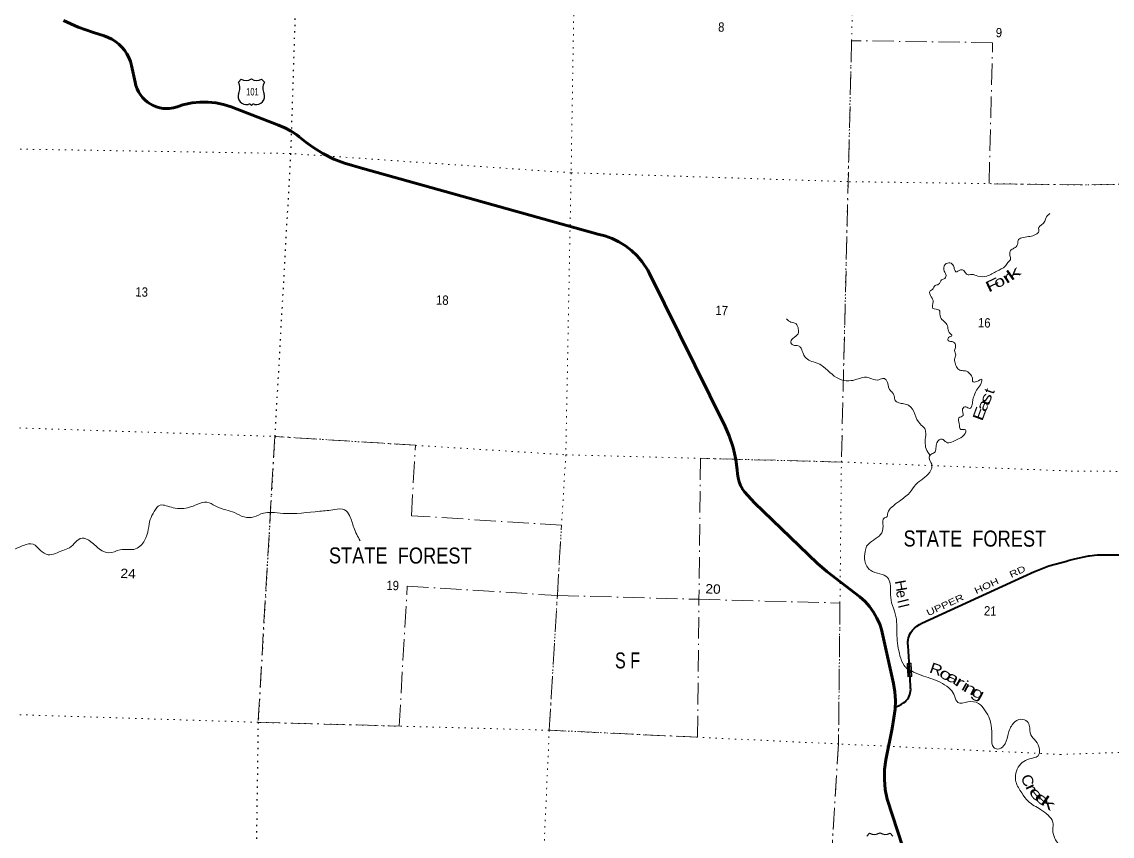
# Model space of a CAD drawing. Header units: feet. Extents: x -932108 to -739700, y 12311 to 202656.
# Drawn here: x -823083 to -802671, y 131685 to 146932 of the extents above; entities that cross this region are included whole.
import ezdxf
from ezdxf.enums import TextEntityAlignment as Align

# ---------------------------------------------------------------- set-up
doc = ezdxf.new("R2010")
doc.units = ezdxf.units.FT
doc.header["$LTSCALE"] = 80
doc.linetypes.add('DOT_DASHED', pattern=[7.7, 5, -1.2, 0.3, -1.2])
doc.linetypes.add('DOTTED', pattern=[1.5, 0.3, -1.2])
for name, color, linetype, lineweight in [('16', 7, 'Continuous', 25), ('20', 7, 'Continuous', 70), ('26', 7, 'Continuous', 40), ('39', 7, 'Continuous', 13), ('44', 7, 'DOT_DASHED', 13), ('6', 7, 'DOTTED', 25), ('61', 7, 'Continuous', 13), ('7', 7, 'DOTTED', 13)]:
    doc.layers.add(name, color=color, linetype=linetype, lineweight=lineweight)
doc.layers.add('27', color=7, linetype='Continuous')
doc.layers.add('41', color=7, linetype='Continuous')

msp = doc.modelspace()

# ---------------------------------------------------------------- linework, layer by layer
at = {"layer": '16'}
for p, q in [((-819028.25, 145799.76), (-818976.94, 145858.52)), ((-818785.18, 145864.49), (-818785.46, 145864.29)), ((-818593.09, 145858.61), (-818541.7, 145799.76)), ((-807263.13, 131684.8), (-807211.82, 131743.56)), ((-807020.06, 131749.53), (-807020.34, 131749.33)), ((-806827.97, 131743.65), (-806776.58, 131684.8))]:
    msp.add_line(p, q, dxfattribs=at)
for centre, radius, start, end in [((-819221.23, 145689.13), 222.05, 332.97043, 29.75871), ((-818885.86, 146016.18), 182.07, 239.97227, 303.45418), ((-818684.08, 146015.68), 181.52, 236.33975, 300.08743), ((-818684.09, 146016.18), 182.07, 236.54582, 236.59441), ((-818348.73, 145689.13), 222.05, 150.24129, 207.02957), ((-818882.04, 145534.23), 151.42, 159.09177, 283.81923), ((-818687.92, 145534.23), 151.42, 256.18077, 20.90823), ((-807120.74, 131901.22), 182.07, 239.97227, 303.45418), ((-806918.96, 131900.72), 181.52, 236.33975, 300.08743), ((-806918.97, 131901.22), 182.07, 236.54582, 236.59441)]:
    msp.add_arc(centre, radius, start, end, dxfattribs=at)
for centre, major_axis, start_param, end_param in [((-818826.7, 145335.41), (-19.56, 51.67), 4.95877769, 6.28318531), ((-818743.25, 145335.41), (19.56, 51.67), 0, 1.32637542)]:
    msp.add_ellipse(centre, major_axis=major_axis, ratio=0.929097, start_param=start_param, end_param=end_param, dxfattribs=at)
at = {"layer": '20'}
for points in [[(-820101.3, 145366.06), (-820172.45, 145339.21), (-820246.01, 145319.95), (-820321.19, 145308.48), (-820372.99, 145307.14), (-820436.87, 145311.55), (-820499.93, 145322.61), (-820561.49, 145340.2), (-820620.88, 145364.13), (-820677.44, 145394.13), (-820730.56, 145429.88), (-820779.64, 145470.99), (-820824.16, 145517.01), (-820863.63, 145567.42), (-820897.61, 145621.69), (-820925.73, 145679.21), (-820947.68, 145739.35), (-820963.23, 145801.46), (-821028.52, 146116.74), (-821049.97, 146192.35), (-821079.21, 146265.31), (-821115.91, 146334.81), (-821159.67, 146400.09), (-821210.02, 146460.44), (-821266.4, 146515.19), (-821328.2, 146563.76), (-821394.73, 146605.59), (-821465.28, 146640.25), (-821539.05, 146667.34), (-821539.5, 146667.47), (-821739.24, 146733.54), (-822027.47, 146829.1), (-822304.13, 146954.26)], [(-805619.83, 128495.8), (-806884.99, 132377.6), (-806919.74, 132559.93), (-806935.24, 132744.9), (-806931.32, 132930.46), (-806908.02, 133114.61), (-806902.48, 133143.94), (-806791.37, 133700.46), (-806757.68, 133900.42), (-806734.26, 134062.11), (-806727.87, 134225.35), (-806738.58, 134388.37), (-806764.58, 134541.85), (-806991.23, 135554.64), (-807023.4, 135652.07), (-807074.78, 135769.24), (-807138.13, 135880.4), (-807212.74, 135984.33), (-807297.82, 136079.88), (-807392.41, 136166.02), (-808010.11, 136641.59), (-808193.83, 136797.34), (-809369.26, 137926.99), (-809552.9, 138130.26), (-809575.38, 138155.93), (-809590.56, 138180.26), (-809594.58, 138186.71), (-809628.76, 138252.72), (-809655.85, 138321.93), (-809675.55, 138393.59), (-809687.66, 138466.93), (-809692.03, 138541.12), (-809692.45, 138544.67), (-809716.15, 138740.57), (-809766.27, 138963.08), (-809839.36, 139179.13), (-809918.69, 139355.35), (-811340.03, 142233.12), (-811366.3, 142280.33), (-811469.88, 142440.18), (-811563.07, 142550.28), (-811667.25, 142650.03), (-811781.3, 142738.34), (-811903.94, 142814.25), (-812033.85, 142876.92), (-812169.6, 142925.67), (-812298.65, 142957.81), (-816700.1, 144183.3), (-817039.62, 144284.33), (-817244.61, 144362.9), (-817446, 144465.02), (-817635.61, 144587.62), (-817766.06, 144679.36), (-817892.88, 144781.66), (-817934.71, 144814.46), (-818042.82, 144887.06), (-818157.92, 144947.95), (-818278.76, 144996.48), (-819162.29, 145337.5), (-819304.18, 145383.7), (-819450.12, 145414.81), (-819598.51, 145430.5), (-819747.72, 145430.59), (-819896.13, 145415.08), (-820042.11, 145384.14), (-820094.67, 145369), (-820101.3, 145366.06)]]:
    msp.add_lwpolyline(points, dxfattribs=at)
at = {"layer": '26'}
for points in [[(-806472.54, 134921.9), (-806474.17, 134948.53), (-806492.47, 135247.8), (-806494.36, 135291.1), (-806494.87, 135326.97), (-806491.63, 135362.7), (-806484.68, 135397.9), (-806474.08, 135432.17), (-806459.96, 135465.15), (-806442.47, 135496.47), (-806441.77, 135497.59), (-806408.49, 135539.83), (-806369.76, 135579.74), (-806327.07, 135615.38), (-806280.89, 135646.37), (-806231.72, 135672.35), (-804344.86, 136542.15), (-804126.11, 136638.35), (-804106.31, 136645.99), (-803857.06, 136744.31), (-803501.13, 136843.19)], [(-802519, 136946.95), (-802893, 136946.95), (-802954.78, 136944.58), (-803095.51, 136929.02), (-803120.41, 136926.26), (-803145.51, 136921.01), (-803376.16, 136872.77), (-803501.13, 136843.19)], [(-806724.73, 134106.85), (-806700.68, 134114.19), (-806656.59, 134131.59), (-806614.57, 134153.51), (-806575.06, 134179.69), (-806549.34, 134200.06), (-806525.89, 134223.01), (-806504.96, 134248.28), (-806486.79, 134275.61), (-806471.58, 134304.68), (-806459.49, 134335.18), (-806450.66, 134366.78), (-806445.17, 134399.13), (-806443.1, 134431.87), (-806444.46, 134464.66), (-806444.77, 134467.79), (-806455.64, 134645.56), (-806472.54, 134921.9)]]:
    msp.add_lwpolyline(points, dxfattribs=at)
at = {"layer": '39'}
for points in [[(-803835.5, 143344.24), (-803914.84, 143257.86), (-803943.44, 143182.03), (-804005.84, 143121.37), (-804045.51, 143078.18), (-804045.66, 143009.54), (-804104.03, 142948.76), (-804209.91, 142915.69), (-804335.54, 142895.35), (-804423.48, 142855.67), (-804442.59, 142761.37), (-804509.27, 142692.77), (-804573.17, 142648.31), (-804589.44, 142580.17), (-804571.72, 142502.91), (-804622.61, 142423.73), (-804675.13, 142356.71), (-804829.24, 142264.56), (-805017.65, 142171.46), (-805187.02, 142170.64), (-805298.91, 142202.36), (-805387.72, 142199.05), (-805434.27, 142257.02), (-805513.87, 142289.77), (-805599.67, 142254.06), (-805622.57, 142295.15), (-805644.5, 142366.48), (-805707.36, 142418.9), (-805796.99, 142389.37), (-805815.11, 142262.74), (-805782.72, 142203.19), (-805805.22, 142129.18), (-805864.52, 142102.75), (-805919.62, 142017.64), (-805984.84, 141995.43), (-806035.53, 141922.3), (-806087.16, 141883.52), (-806058.06, 141783.69), (-806022.73, 141689.73), (-806026.61, 141566.7), (-805908.68, 141534.79), (-805893.81, 141431.36), (-805838.27, 141338.8), (-805766.05, 141263.88), (-805740.91, 141166.2), (-805710.73, 141100.66), (-805671.78, 141057.06), (-805733.48, 141018.59), (-805743.26, 140964.38), (-805641.31, 140937), (-805601.44, 140859.05), (-805622.18, 140776.92), (-805600.5, 140697.51), (-805623.38, 140611.4), (-805604.03, 140521.97), (-805558.43, 140433.75), (-805480.84, 140401.07), (-805398.52, 140390.45), (-805318.05, 140321.34), (-805284.54, 140233.49), (-805283.55, 140201.16), (-805207.08, 140196.77), (-805113.03, 140238.28), (-805121.31, 140167.88), (-805191.15, 140063.03), (-805257.92, 139927.81), (-805282.88, 139839.75), (-805298.15, 139739.28), (-805335.87, 139694.01), (-805411.51, 139724.61), (-805473.27, 139684.12), (-805462.99, 139562.67), (-805539.11, 139514.55), (-805534.37, 139409.42), (-805501.56, 139299.39), (-805417.03, 139294.76), (-805442.31, 139196.61), (-805571.93, 139113.81), (-805775.25, 139059.52), (-805856.04, 139118.55), (-805952.93, 139050.88), (-805997, 138868.53), (-806066.68, 138832.32), (-806099, 138766.7), (-806050.2, 138652.13), (-806085.26, 138499.78), (-806348.63, 138267.67), (-806466.45, 138111.82), (-806654.7, 137960.16), (-806793.33, 137847.35), (-806871.36, 137738.73), (-806894.05, 137658.67), (-806932.76, 137645.73), (-806959.89, 137489.1), (-807007.22, 137331.07), (-807141.45, 137230.24), (-807272.03, 137117.18)], [(-816750.18, 137212.33), (-816867.27, 137462.26), (-816948.87, 137686.86), (-817040.15, 137796.68), (-817225.57, 137798.38), (-817506.73, 137768.71), (-818191.46, 137727.29), (-818410.6, 137746.18), (-818560.21, 137732.64), (-818739.8, 137663.49), (-818921.26, 137663.04), (-819100.16, 137743.27), (-819261.89, 137792.69), (-819463.14, 137867.55), (-819616.11, 137938.9), (-819805.01, 137894.27), (-820083.61, 137818.09), (-820250.39, 137835.36), (-820380.28, 137871.68), (-820494.82, 137883.29), (-820603.44, 137763.5), (-820678.71, 137614.41), (-820714.79, 137429.78), (-820783.85, 137221.95), (-820952.15, 137063.62), (-821240.99, 137046.31), (-821456.51, 136988.37), (-821611.88, 137047.68), (-821788.55, 137198.5), (-821955.82, 137264.24), (-822072.91, 137195.18), (-822189.27, 137085.72), (-822315.86, 137035.12), (-822590.55, 136954.78), (-822735.15, 137035.97), (-822870.55, 137153.21), (-823048.74, 137128.44), (-823250.93, 137045.86), (-823557.6, 136974.58), (-823729.66, 137016.24), (-823805.44, 137170), (-823944.41, 137301.49), (-824234.06, 137449.75), (-824463.89, 137513.38), (-824715.86, 137450.51), (-824918.85, 137406.31), (-825032.91, 137369.46), (-825125.34, 137442.98), (-825297.82, 137535.12), (-825427.17, 137652.18), (-825446.81, 137796.13), (-825294.29, 137837.85), (-825168.32, 137932.88), (-825172.52, 138118.75), (-825263.89, 138480.94), (-825348.87, 138598.65), (-825519.46, 138686.69), (-825585.93, 138815.94), (-825559.7, 138944.34), (-825493.64, 139184.57), (-825582.56, 139369.02), (-825773.69, 139572.78), (-825954.86, 139645), (-826079.19, 139729.6), (-826166.61, 139897.85), (-826293.12, 140041.07), (-826894.58, 140465.46), (-827059.92, 140464.52), (-827161.87, 140491.9), (-827200.36, 140549.62), (-827134.8, 140646.51), (-827077.91, 140788.1), (-827214.02, 141010.35), (-827428.89, 141164.37), (-827582.72, 141144.9), (-827739.72, 141089.19), (-827907.9, 141062.08), (-828099.08, 141136.63), (-828211.92, 141138.1), (-828307.7, 141169.33), (-828257.15, 141365.62), (-828336.76, 141525.56), (-828510.52, 141577.36), (-828600.46, 141729.54), (-828784.01, 141981.52), (-828992.32, 142024.3), (-829307.72, 141995.69), (-829609.37, 142019.15), (-829868.52, 142111.96), (-830071.38, 142071.79), (-830206.44, 141944.74), (-830372.54, 141919.59), (-830617.55, 141949.37), (-830849.45, 141883.86), (-831098.38, 141853.2), (-831350.23, 141921.55), (-831580.98, 141892.34)], [(-806085.87, 138819.22), (-806153.45, 138935.38), (-806171.82, 139068.78), (-806161.59, 139232.1), (-806180.64, 139315.06), (-806268.11, 139402.88), (-806475.06, 139748.41), (-806569.33, 139779.81), (-806667.76, 139801.18), (-806735.69, 139844.38), (-806752.72, 139927.31), (-806784.17, 139986.21), (-806841.75, 140049.46), (-806893.92, 140217.56), (-806947.79, 140256.55), (-807036.77, 140231.39), (-807169.56, 140245.1), (-807267.83, 140278.58), (-807419.31, 140250.14), (-807558.81, 140213.48), (-807735.91, 140227.73), (-808077.14, 140473.98), (-808165.02, 140531.54), (-808295.42, 140573.47), (-808399.36, 140635.26), (-808452.72, 140712.58), (-808495.62, 140820.05), (-808531.37, 140858.82), (-808615.78, 140873.96), (-808685.69, 140919.2), (-808648.28, 141005.51), (-808552.43, 141093.14), (-808547.19, 141183.88), (-808588.29, 141275.17), (-808684.52, 141310.64), (-808768.34, 141370.17)], [(-807272.03, 137117.18), (-807293.41, 137014.87), (-807302.92, 136841.54), (-807197.69, 136662.64), (-807018.34, 136596.53), (-806877.33, 136529.59), (-806828.72, 136408.97), (-806821.49, 136255.31), (-806801.62, 136054.82), (-806731.52, 135848.75), (-806700.03, 135441.97), (-806643.48, 135062.69), (-806566.51, 134882.65), (-806504.66, 134813.87)], [(-806504.66, 134813.87), (-806389.01, 134758.04), (-806201.86, 134683.62), (-806026.35, 134623.68), (-805697.83, 134429.8), (-805620.96, 134310.33), (-805562.36, 134187.38), (-805370.45, 134199.62), (-805175.79, 134171.4), (-805047.14, 134032.15), (-804965.26, 133880.22), (-804938.81, 133760.29), (-804922.16, 133521.54), (-804889.44, 133344.89), (-804815.75, 133316.36), (-804703.07, 133373.45), (-804626.39, 133566.91), (-804543.36, 133770.27), (-804417.32, 133867.32), (-804284.84, 133849.09), (-804223.13, 133760.37), (-804192.55, 133579.74), (-804099.45, 133463.81), (-804033.68, 133312.38), (-804057.71, 133189.97), (-804141.56, 133152.18), (-804292.32, 133102.33), (-804406.15, 133008.94), (-804473.3, 132861.62), (-804472.23, 132704.11), (-804363.94, 132494.83), (-804243.91, 132337.69), (-804010.85, 132185.12), (-803871.04, 132079.85), (-803782.54, 131945.89), (-803783.04, 131802.56), (-803741.82, 131639.78), (-803690.39, 131555.11)], [(-803725.41, 130578.15), (-803542.83, 130693.57), (-802940.33, 130573.27), (-802644.06, 130204.12), (-802428.63, 129361.23), (-802504.41, 128976.15), (-802600.65, 128642.21), (-802503.77, 127993.01), (-802511.75, 127642.02), (-802227.86, 127559.94), (-801766.33, 127595.12), (-801574.05, 127608.93), (-800944.54, 127832.34), (-800616.2, 127987), (-800179.98, 128049.26), (-799725.13, 128125.03), (-799362.85, 128268.47), (-799206.46, 128295.59), (-799037.27, 128342.47), (-798775.6, 128378.21), (-798342.72, 128460.77), (-797779.67, 128571.32), (-797636.22, 128633.18), (-797616.67, 128614.36), (-797629.95, 128580.49), (-797559.09, 128586.21), (-797371.64, 128753.61), (-797136.16, 128967.87), (-796749.03, 129306.3), (-796644.24, 129359.35), (-796438.85, 129520.1), (-796014.66, 129879.51), (-795859.35, 130052.01), (-795622.22, 130373.21), (-795358.58, 130643.06), (-795253.81, 130754.65), (-795281.42, 130773.74), (-795375.36, 130742.53), (-795436.06, 130679.94), (-795507.19, 130666.15), (-795549.74, 130602.96), (-795660.44, 130554.14), (-795715.88, 130644.8), (-795516.41, 130809.78), (-795260.39, 130974.91), (-795062.42, 131036.99), (-794839.7, 131114.4), (-794696.4, 131230.77), (-794467.97, 131297.9), (-794190.99, 131308.91), (-794076.65, 131228.41), (-793826.13, 131115.14), (-793409.69, 130717.78), (-793220.9, 130453.13), (-793191.67, 130363.34), (-793045.93, 130138.47), (-793048.83, 130053.78), (-793099.96, 130152.37), (-793206.26, 130291.15), (-793240.06, 130306.4), (-793210.54, 130166.13), (-793077.59, 129921.5), (-792882.02, 129559.72), (-792586.68, 129281.45), (-792241.58, 129100.44), (-792060.61, 129019.76), (-791785.01, 128990.44), (-791592.19, 129078.93), (-791296.49, 129341.66), (-791210.23, 129502.32), (-791255.8, 129586.6), (-791288.23, 129700.72), (-791263.93, 129879.58), (-791271.61, 130009.03), (-791287.5, 130134.72), (-791277.01, 130205.03), (-791230.3, 130272.12), (-791206.26, 130384.37), (-791146.6, 130711.44), (-791086.38, 130996.11), (-790916.35, 131303.37), (-790717.99, 131494.64), (-790385.65, 131766.25), (-790200.22, 131933.71), (-789982.18, 132110.19), (-789793.33, 132200.83), (-789509.48, 132294.39), (-788717.43, 132429.64), (-788116.39, 132470.29), (-787567.89, 132333.01), (-787382.54, 132262.27)]]:
    msp.add_spline(points, degree=3, dxfattribs=at)
at = {"layer": '44'}
for p, q in [((-813057.57, 136190.25), (-810406.82, 136119.99)), ((-810433.21, 133537.35), (-810406.82, 136119.99)), ((-810406.82, 136119.99), (-807767.39, 136050.03)), ((-807767.39, 136050.03), (-807794.35, 133412.48)), ((-808120.89, 128120.94), (-807794.35, 133412.48))]:
    msp.add_line(p, q, dxfattribs=at)
for points in [[(-803249.43, 143878), (-804976.88, 143902.37), (-804909.39, 146541.68), (-807549.3, 146578.93), (-807740.41, 138690.25), (-810379.84, 138759.45), (-810406.82, 136119.99)], [(-801939.62, 146475.61), (-802038, 143899.95), (-803249.43, 143878)], [(-810433.21, 133537.35), (-813209.24, 133668.71), (-813057.57, 136190.25)]]:
    msp.add_lwpolyline(points, dxfattribs=at)
msp.add_lwpolyline([(-813057.57, 136190.25), (-812978.31, 137507.87), (-815789.57, 137685.41), (-815712.68, 139003.19), (-818347.46, 139169.58), (-818659.8, 133817.02), (-816019.5, 133745.18), (-815866.47, 136367.64)], close=True, dxfattribs=at)
at = {"layer": '6'}
msp.add_lwpolyline([(-817885.81, 150966.28), (-817885.65, 149633.41), (-818051.01, 144466.09), (-818347.46, 139169.58), (-818659.8, 133817.02), (-818735.41, 128491.47), (-818938.03, 123165.81), (-819164.49, 118020.21), (-819172.82, 117843.16), (-819299.83, 114827.47)], dxfattribs=at)
at = {"layer": '61'}
for points in [[(-806457.28, 134672.37), (-806494.05, 134670.01), (-806510.06, 134919.49), (-806472.54, 134921.9)], [(-806457.28, 134672.37), (-806419.21, 134674.81), (-806435.22, 134924.29), (-806472.54, 134921.9)]]:
    msp.add_lwpolyline(points, dxfattribs=at)
msp.add_lwpolyline([(-806486.58, 134678.5), (-806501.56, 134912.02), (-806442.69, 134915.81), (-806427.71, 134682.28)], close=True, dxfattribs=at)
at = {"layer": '7'}
for points in [[(-812604.22, 152363.87), (-812710.08, 149459.28), (-812800.68, 144105.93), (-812899.06, 138825.5), (-813209.24, 133668.71), (-813447.12, 128311.84), (-813628.2, 123029.93), (-813887.98, 117681.81), (-813891.98, 117585.11)], [(-808450.78, 120216.11), (-808334.19, 122840.02), (-808120.89, 128120.94), (-807794.35, 133412.48), (-807740.41, 138690.25), (-807616.8, 143939.62), (-807480.13, 149283.47), (-807335.1, 152173.7)], [(-803249.43, 143878), (-807616.8, 143939.62), (-812800.68, 144105.93), (-818051.01, 144466.09), (-823410.77, 144553.05), (-828806.31, 144719.85), (-834004.45, 144945.15), (-834134.56, 144953.53)], [(-803249.43, 143878), (-802038, 143899.95), (-796758, 143476.95), (-791581, 143283.95), (-786594, 143090.95)], [(-834332.54, 139617.03), (-834221.11, 139621.94), (-828878.03, 139517.33), (-823724.49, 139347.92), (-818347.46, 139169.58), (-812899.06, 138825.5), (-807740.41, 138690.25), (-803441.1, 138521.01)], [(-803441.1, 138521.01), (-802311, 138513.95), (-797031, 138269.95), (-791714, 137998.95), (-786786, 137785.95)], [(-803630.93, 133215.22), (-807794.35, 133412.48), (-813209.24, 133668.71), (-818659.8, 133817.02), (-823845.75, 133981.38), (-829135.8, 134169.14), (-834459.86, 134301.43), (-834529.24, 134303.52)], [(-772732.56, 132186.87), (-775982, 132266.95), (-781329, 132411.95), (-786901, 132579.95), (-791888, 132767.95), (-797174, 133021.95), (-802539, 133251.95), (-803630.93, 133215.22)]]:
    msp.add_lwpolyline(points, dxfattribs=at)

# ---------------------------------------------------------------- texts
at = {"layer": '16', "width": 0.6}
msp.add_text('101', height=140, dxfattribs=at).set_placement((-818765.39, 145552.72), align=Align.CENTER)
at = {"layer": '27', "width": 1.35}
msp.add_text('UPPER    HOH    RD', height=120, rotation=24.749, dxfattribs=at).set_placement((-806113.82, 135803.78))
at = {"layer": '41'}
for s, rotation, width, p in [('k', 35.437, 1.85, (-804460.78, 142145.4)), ('F', 25.092, 1.65, (-804867.03, 141918.49)), ('o', 26.376, 1.35, (-804741.29, 141980.73)), ('r', 32.775, 1.75, (-804585.43, 142061.06)), ('t', 70.614, 1.05, (-804879.58, 139987.37)), ('a', 65.012, 1.45, (-805000.48, 139711.67)), ('s', 68.996, 1.45, (-804942.34, 139851.34)), ('E', 69.917, 1.4, (-805062.22, 139561.28)), ('H', 280.236, 1.1, (-806722.53, 136357.42)), ('e', 279.323, 0.95, (-806707.38, 136203.76)), ('R', 340.755, 1.2, (-805998.03, 134716.03)), ('o', 328.798, 1.5, (-805835.97, 134630.67)), ('a', 332.68, 1.5, (-805698.23, 134565.94)), ('r', 330.264, 1.65, (-805568.56, 134485.33)), ('i', 330.588, 1.3, (-805473.89, 134416.09)), ('n', 333.316, 1.5, (-805373.81, 134362.25)), ('g', 332.434, 1.55, (-805226.13, 134280.06)), ('C', 292.138, 1.15, (-804345.48, 132691.83)), ('r', 295.103, 1.5, (-804273.39, 132554.36)), ('e', 309.105, 1.8, (-804165.95, 132411.41)), ('e', 319.686, 1.85, (-804042.69, 132306.68)), ('k', 324.262, 1.9, (-803926.78, 132226.87))]:
    msp.add_text(s, height=200, rotation=rotation, dxfattribs=dict(at, width=width)).set_placement(p, align=Align.CENTER)
for rotation, p in [(283.852, (-806687.81, 136064.9)), (283.533, (-806675.54, 135972.78))]:
    msp.add_text('l', height=200, rotation=rotation, dxfattribs=at).set_placement(p, align=Align.CENTER)
at = {"layer": '44'}
for s, width, p in [('STATE  FOREST', 0.85, (-806577.73, 137108.8)), ('STATE  FOREST', 0.85, (-817333.94, 136791.58)), ('S F', 0.75, (-811978.46, 134825.88))]:
    msp.add_text(s, height=300, rotation=359.919, dxfattribs=dict(at, width=width)).set_placement(p)
at = {"layer": '7'}
for s, width, p in [('8', 0.9, (-810050.01, 146748.43)), ('9', 0.9, (-804852.07, 146644.27)), ('13', 0.9, (-820958.7, 141790.51)), ('18', 0.9, (-815330.12, 141638.29)), ('17', 0.9, (-810100.75, 141444.32)), ('16', 0.9, (-805185.02, 141213.62)), ('24', 1.1, (-821238.58, 136519.07)), ('19', 0.9, (-816259.42, 136295.47)), ('20', 1.1, (-810288.75, 136230.91)), ('21', 0.9, (-805073.81, 135818.17))]:
    msp.add_text(s, height=175, rotation=358.229, dxfattribs=dict(at, width=width)).set_placement(p)

doc.saveas('drawing.dxf')
